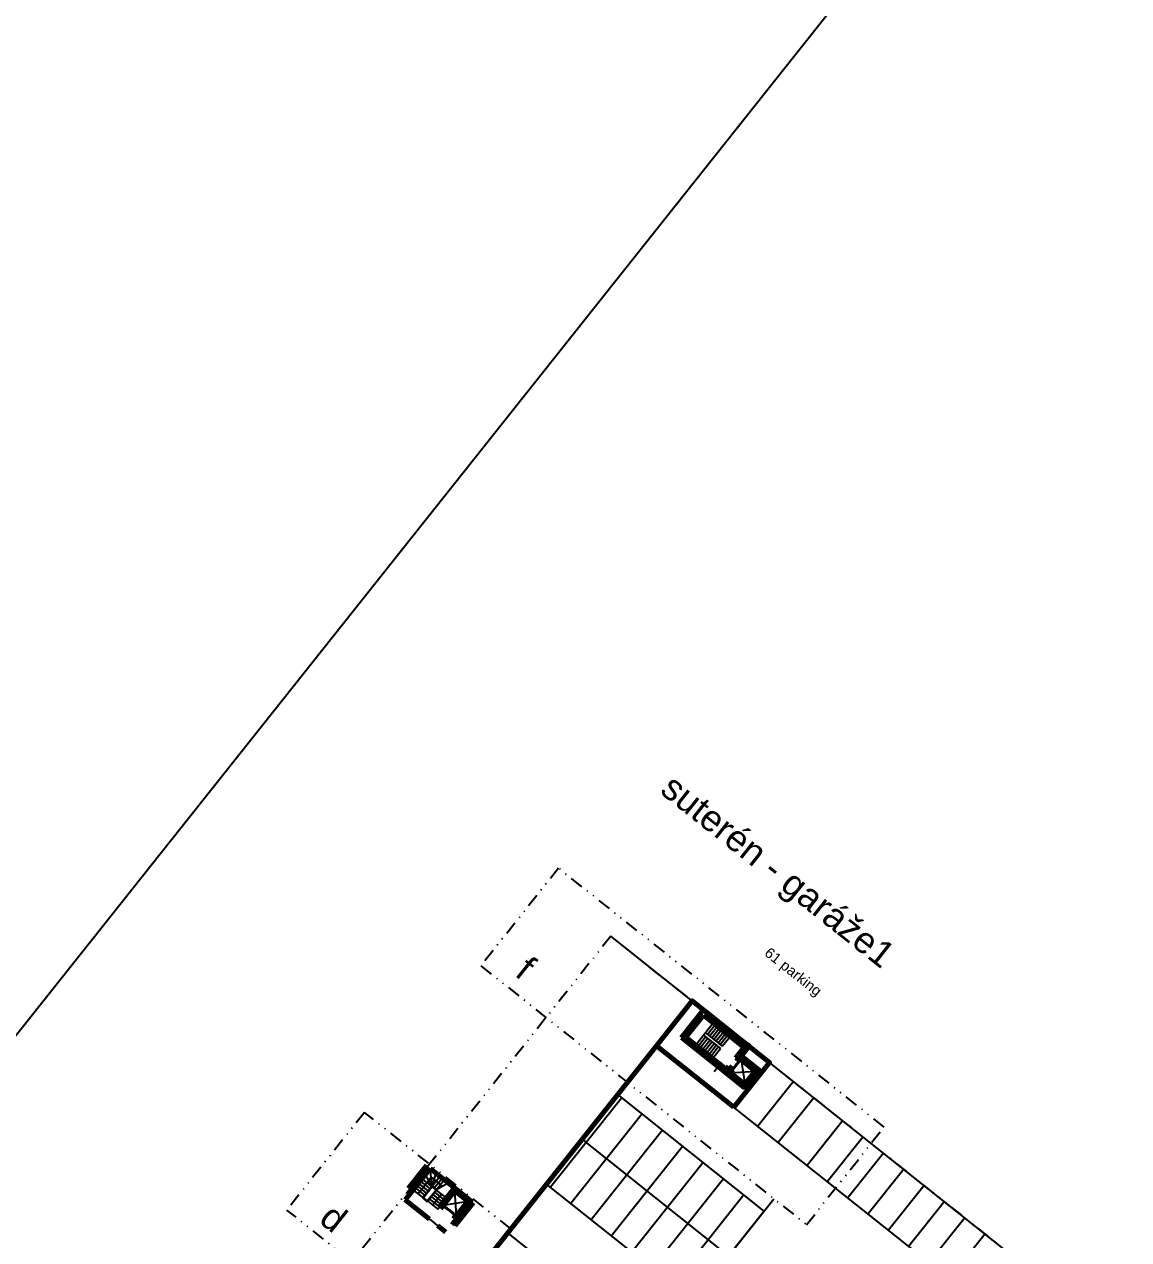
# Model space of a CAD drawing. Header units: metres. Extents: x -664657 to -643449, y -1076720 to -1062383.
# Drawn here: x -657539.5 to -657433.3, y -1068097.3 to -1067980.5 of the extents above; entities that cross this region are included whole.
import ezdxf

# ---------------------------------------------------------------- set-up
doc = ezdxf.new("R2010")
doc.units = ezdxf.units.M
doc.header["$LTSCALE"] = 0.1
doc.linetypes.add('DIVIDE', pattern=[31.75, 12.7, -6.35, 0, -6.35, 0, -6.35])
for name, color, linetype in [('AA_THER_popis', 6, 'Continuous'), ('AA_THER_slabá', 4, 'Continuous'), ('AA_THER_čerchovaná', 84, 'DIVIDE')]:
    doc.layers.add(name, color=color, linetype=linetype)
doc.layers.add('AA_THER_silná', color=1, linetype='Continuous', lineweight=70)
doc.styles.get("Standard").update_dxf_attribs({"font": 'arial.ttf', "width": 0.8})

msp = doc.modelspace()

# ---------------------------------------------------------------- linework, layer by layer
at = {"layer": 'AA_THER_popis'}
msp.add_line((-657472.452, -1068080.279), (-657473.167, -1068081.179), dxfattribs=at)
at = {"layer": 'AA_THER_silná'}
for p, q in [((-657476.313, -1068077.901), (-657474.197, -1068075.239)), ((-657475.892, -1068077.853), (-657474.211, -1068075.739)), ((-657474.211, -1068075.739), (-657470.298, -1068078.851)), ((-657474.197, -1068075.239), (-657470.049, -1068078.538)), ((-657476.313, -1068077.901), (-657471.93, -1068081.386)), ((-657475.892, -1068077.853), (-657471.978, -1068080.964)), ((-657471.644, -1068077.781), (-657471.395, -1068077.467)), ((-657471.076, -1068079.829), (-657470.049, -1068078.538)), ((-657470.841, -1068080.016), (-657469.814, -1068078.725)), ((-657470.049, -1068078.538), (-657469.814, -1068078.725)), ((-657471.76, -1068080.69), (-657471.978, -1068080.964)), ((-657471.525, -1068080.877), (-657471.76, -1068080.69)), ((-657470.841, -1068080.016), (-657471.076, -1068079.829)), ((-657470.684, -1068080.141), (-657470.841, -1068080.016)), ((-657470.561, -1068079.664), (-657468.878, -1068081.002)), ((-657471.868, -1068081.308), (-657471.93, -1068081.386)), ((-657471.93, -1068081.386), (-657470.247, -1068082.724)), ((-657471.369, -1068081.002), (-657471.525, -1068080.877)), ((-657470.247, -1068082.724), (-657470.185, -1068082.646)), ((-657500.498, -1068090.483), (-657502.894, -1068093.497)), ((-657500.85, -1068090.203), (-657502.608, -1068092.414)), ((-657500.498, -1068090.483), (-657498.15, -1068092.35)), ((-657498.15, -1068092.35), (-657499.488, -1068094.033)), ((-657500.546, -1068095.364), (-657502.894, -1068093.497)), ((-657496.584, -1068093.595), (-657498.405, -1068095.884)), ((-657499.011, -1068094.157), (-657499.136, -1068094.313)), ((-657496.349, -1068093.782), (-657498.108, -1068095.993)), ((-657498.15, -1068094.841), (-657498.274, -1068094.998)), ((-657498.98, -1068096.608), (-657499.763, -1068095.986))]:
    msp.add_line(p, q, dxfattribs=at)
msp.add_lwpolyline([(-657471.28, -1068084.586), (-657478.716, -1068078.673), (-657475.293, -1068074.368), (-657467.857, -1068080.28)], close=True, dxfattribs=at)
for points in [[(-657496.453, -1068100.982), (-657478.716, -1068078.673)], [(-657471.525, -1068080.877), (-657471.868, -1068081.308), (-657470.185, -1068082.646), (-657468.878, -1068081.002), (-657470.561, -1068079.664), (-657470.561, -1068079.664)], [(-657471.369, -1068081.002), (-657471.587, -1068081.276), (-657470.217, -1068082.365), (-657469.221, -1068081.112), (-657470.591, -1068080.023), (-657470.684, -1068080.141)], [(-657499.136, -1068094.313), (-657499.488, -1068094.033), (-657498.15, -1068092.35), (-657496.584, -1068093.595), (-657497.922, -1068095.278), (-657498.274, -1068094.998)], [(-657499.011, -1068094.157), (-657499.207, -1068094.001), (-657498.118, -1068092.631), (-657496.865, -1068093.627), (-657497.954, -1068094.997), (-657498.15, -1068094.841)]]:
    msp.add_lwpolyline(points, dxfattribs=at)
at = {"layer": 'AA_THER_slabá'}
for p, q in [((-657436.156, -1068105.485), (-657483.121, -1068068.145)), ((-657496.453, -1068100.982), (-657475.293, -1068074.368)), ((-657474.952, -1068078.599), (-657473.272, -1068076.486)), ((-657473.815, -1068077.587), (-657473.069, -1068076.648)), ((-657473.612, -1068077.749), (-657472.865, -1068076.81)), ((-657473.408, -1068077.911), (-657472.661, -1068076.971)), ((-657473.205, -1068078.073), (-657472.458, -1068077.133)), ((-657474.749, -1068078.761), (-657474.002, -1068077.822)), ((-657474.545, -1068078.923), (-657473.798, -1068077.984)), ((-657474.342, -1068079.085), (-657473.595, -1068078.146)), ((-657474.206, -1068077.66), (-657472.577, -1068078.955)), ((-657474.138, -1068079.247), (-657473.391, -1068078.307)), ((-657474.019, -1068077.425), (-657472.391, -1068078.72)), ((-657473.001, -1068078.234), (-657472.254, -1068077.295)), ((-657472.798, -1068078.396), (-657472.051, -1068077.457)), ((-657472.594, -1068078.558), (-657471.847, -1068077.619)), ((-657472.391, -1068078.72), (-657471.644, -1068077.781)), ((-657439.579, -1068109.79), (-657478.716, -1068078.673)), ((-657473.935, -1068079.409), (-657473.188, -1068078.469)), ((-657473.731, -1068079.57), (-657472.984, -1068078.631)), ((-657473.528, -1068079.732), (-657472.781, -1068078.793)), ((-657473.324, -1068079.894), (-657472.577, -1068078.955)), ((-657471.447, -1068080.939), (-657470.762, -1068080.078)), ((-657471.369, -1068081.002), (-657470.684, -1068080.141)), ((-657467.857, -1068080.28), (-657471.28, -1068084.586)), ((-657470.591, -1068080.023), (-657470.217, -1068082.365)), ((-657471.587, -1068081.276), (-657469.221, -1068081.112)), ((-657465.548, -1068082.116), (-657468.971, -1068086.421)), ((-657482.059, -1068083.681), (-657488.904, -1068092.291)), ((-657468.361, -1068094.572), (-657482.45, -1068083.37)), ((-657463.591, -1068083.672), (-657467.014, -1068087.977)), ((-657480.102, -1068085.237), (-657486.947, -1068093.847)), ((-657460.812, -1068085.881), (-657464.235, -1068090.187)), ((-657471.783, -1068098.877), (-657485.873, -1068087.675)), ((-657478.145, -1068086.793), (-657484.991, -1068095.403)), ((-657458.855, -1068087.437), (-657462.278, -1068091.742)), ((-657476.188, -1068088.348), (-657483.034, -1068096.959)), ((-657474.231, -1068089.904), (-657481.077, -1068098.515)), ((-657456.899, -1068088.993), (-657460.321, -1068093.298)), ((-657500.305, -1068092.169), (-657500.968, -1068091.074)), ((-657500.305, -1068092.169), (-657500.498, -1068090.483)), ((-657500.305, -1068092.169), (-657499.922, -1068090.941)), ((-657500.305, -1068092.169), (-657499.559, -1068091.23)), ((-657454.942, -1068090.549), (-657458.365, -1068094.854)), ((-657501.009, -1068093.054), (-657501.948, -1068092.307)), ((-657500.841, -1068092.842), (-657501.78, -1068092.096)), ((-657501.646, -1068092.892), (-657500.402, -1068091.326)), ((-657500.673, -1068092.631), (-657501.612, -1068091.884)), ((-657500.505, -1068092.42), (-657501.444, -1068091.673)), ((-657500.337, -1068092.208), (-657501.276, -1068091.462)), ((-657500.305, -1068092.169), (-657501.208, -1068093.304)), ((-657500.297, -1068092.24), (-657501.138, -1068093.296)), ((-657500.402, -1068091.326), (-657499.327, -1068092.18)), ((-657500.305, -1068092.169), (-657499.836, -1068092.543)), ((-657500.297, -1068092.24), (-657499.906, -1068092.551)), ((-657500.094, -1068092.337), (-657499.347, -1068091.398)), ((-657499.883, -1068092.505), (-657499.136, -1068091.566)), ((-657499.883, -1068092.505), (-657498.772, -1068091.855)), ((-657475.206, -1068103.182), (-657489.296, -1068091.98)), ((-657472.274, -1068091.46), (-657479.12, -1068100.07)), ((-657452.985, -1068092.105), (-657456.408, -1068096.41)), ((-657501.177, -1068093.265), (-657502.116, -1068092.518)), ((-657500.738, -1068093.678), (-657501.208, -1068093.304)), ((-657500.746, -1068093.607), (-657501.138, -1068093.296)), ((-657499.906, -1068092.551), (-657500.746, -1068093.607)), ((-657499.836, -1068092.543), (-657500.738, -1068093.678)), ((-657500.539, -1068093.427), (-657499.6, -1068094.174)), ((-657500.371, -1068093.216), (-657499.432, -1068093.963)), ((-657499.397, -1068092.955), (-657500.237, -1068094.012)), ((-657500.203, -1068093.005), (-657499.264, -1068093.751)), ((-657500.035, -1068092.793), (-657499.096, -1068093.54)), ((-657499.867, -1068092.582), (-657498.928, -1068093.329)), ((-657497.954, -1068094.997), (-657498.118, -1068092.631)), ((-657470.317, -1068093.016), (-657477.163, -1068101.626)), ((-657475.206, -1068103.182), (-657467.427, -1068093.398)), ((-657500.707, -1068093.639), (-657499.768, -1068094.385)), ((-657499.768, -1068094.385), (-657499.488, -1068094.033)), ((-657499.207, -1068094.001), (-657496.865, -1068093.627)), ((-657499.073, -1068094.235), (-657498.212, -1068094.919)), ((-657499.011, -1068094.157), (-657498.15, -1068094.841)), ((-657468.361, -1068094.572), (-657475.206, -1068103.182)), ((-657451.028, -1068093.661), (-657454.451, -1068097.966)), ((-657500.467, -1068095.426), (-657500.546, -1068095.364)), ((-657500.467, -1068095.426), (-657499.841, -1068095.924)), ((-657499.841, -1068095.924), (-657499.763, -1068095.986)), ((-657449.071, -1068095.217), (-657452.494, -1068099.522)), ((-657483.637, -1068104.145), (-657493.03, -1068096.676)), ((-657447.114, -1068096.772), (-657450.537, -1068101.078))]:
    msp.add_line(p, q, dxfattribs=at)
msp.add_lwpolyline([(-657441.166, -1067952.925), (-657031.611, -1068281.432), (-657286.313, -1068655.841), (-657723.605, -1068308.161)], close=True, dxfattribs=at)
at = {"layer": 'AA_THER_čerchovaná'}
for p, q in [((-657506.808, -1068085.083), (-657514.276, -1068094.476)), ((-657492.719, -1068096.285), (-657506.808, -1068085.083)), ((-657500.187, -1068105.678), (-657514.276, -1068094.476)), ((-657492.719, -1068096.285), (-657500.187, -1068105.678))]:
    msp.add_line(p, q, dxfattribs=at)
for points in [[(-657456.828, -1068086.494), (-657488.138, -1068061.601), (-657495.606, -1068070.993), (-657464.296, -1068095.887)], [(-657543.209, -1068143.72), (-657488.735, -1068171.617), (-657436.156, -1068105.485), (-657483.121, -1068068.145)]]:
    msp.add_lwpolyline(points, close=True, dxfattribs=at)

# ---------------------------------------------------------------- texts
at = {"layer": 'AA_THER_popis'}
for s, height, p in [('suterén - garáže1', 2.5, (-657478.489, -1068054.32)), ('f', 2.5, (-657492.456, -1068071.887)), ('61 parking', 1, (-657468.421, -1068069.918)), ('d', 2.5, (-657511.307, -1068095.597))]:
    msp.add_text(s, height=height, rotation=321.51268, dxfattribs=at).set_placement(p)

doc.saveas('drawing.dxf')
